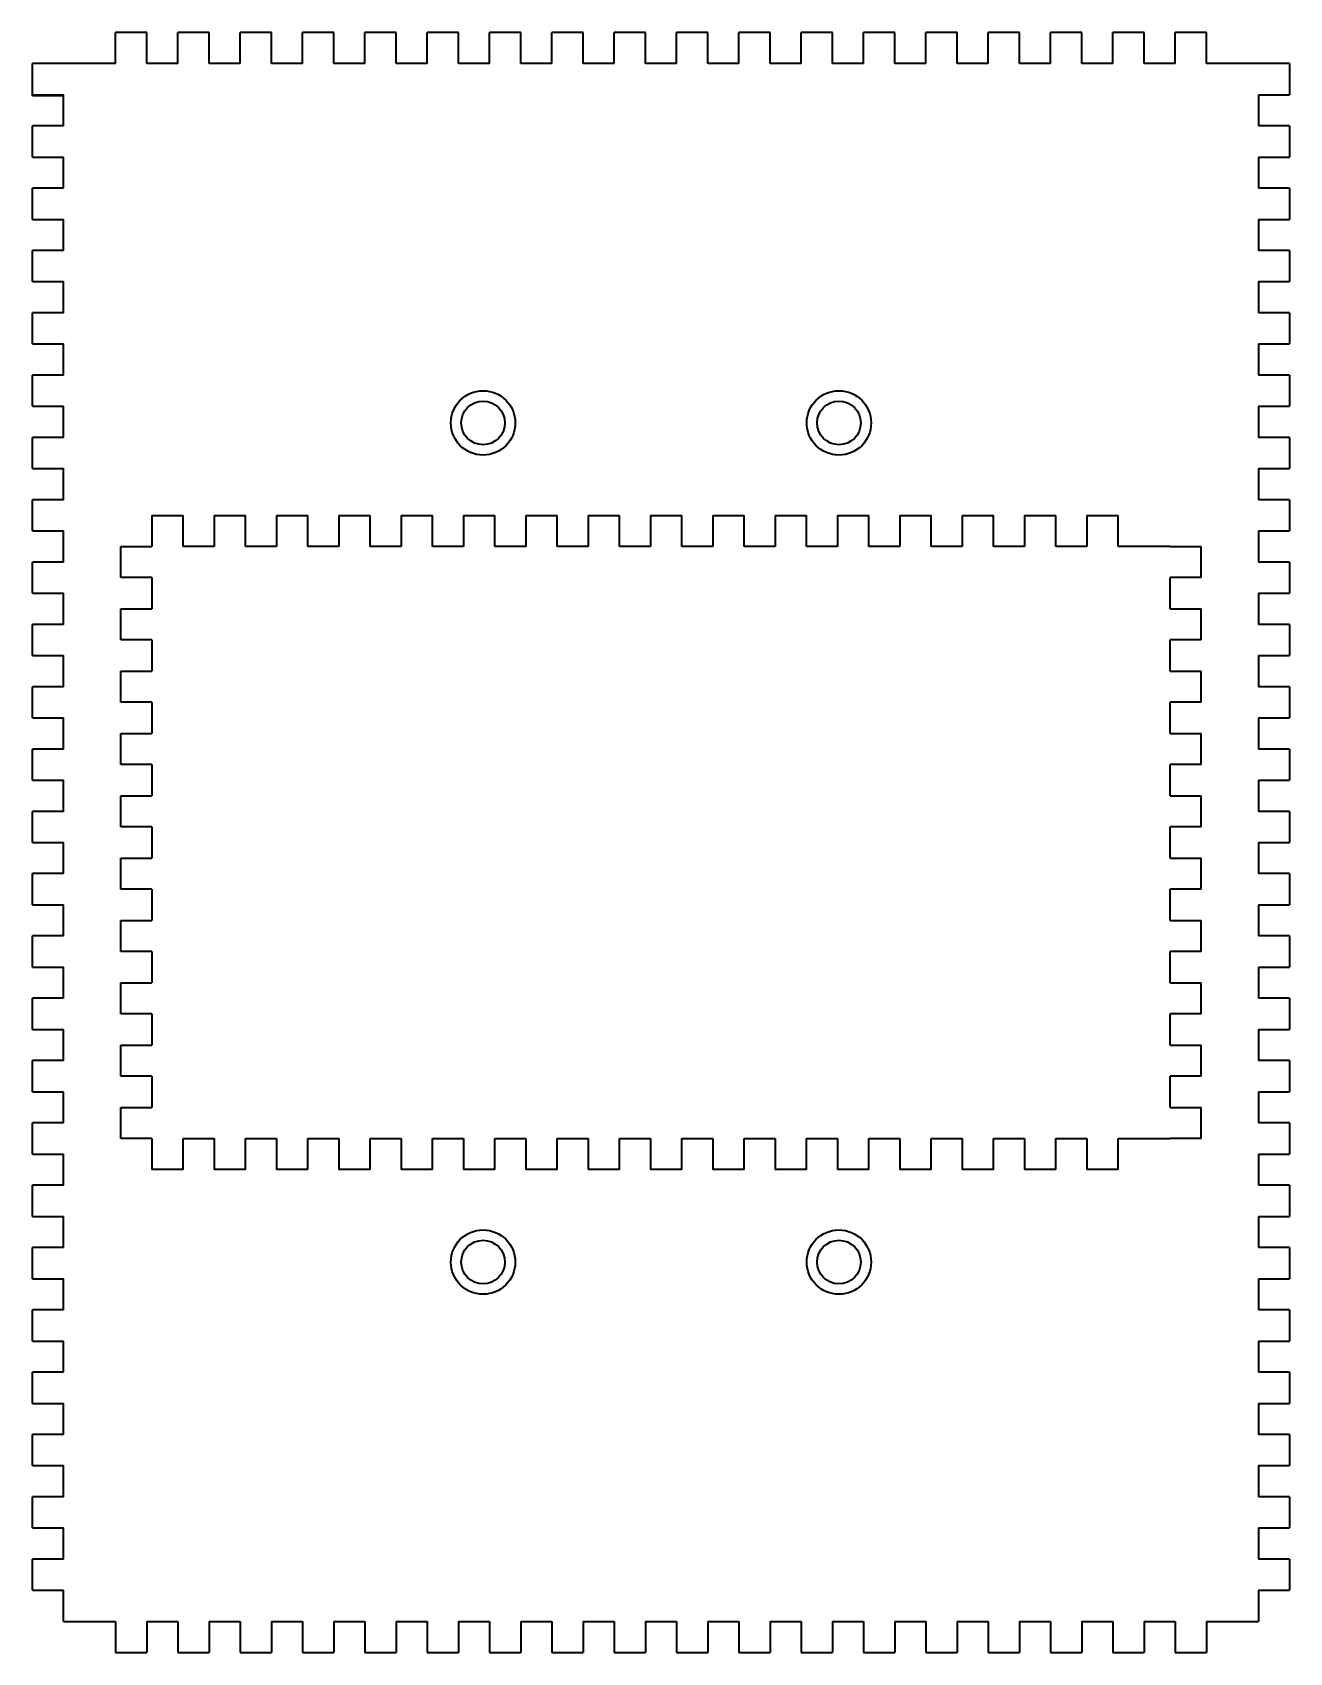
# Model space of a CAD drawing. Extents: x 223 to 344, y 153 to 309.
import ezdxf

# ---------------------------------------------------------------- set-up
doc = ezdxf.new("R2010")
doc.units = 0

msp = doc.modelspace()

# ---------------------------------------------------------------- linework, layer by layer
at = {"color": 7, "lineweight": 35}
for p, q in [((230.742401, 305.679199), (230.742401, 308.679199)), ((233.742401, 308.679199), (230.742401, 308.679199)), ((233.742401, 305.679199), (233.742401, 308.679199)), ((236.742401, 305.679199), (236.742401, 308.679199)), ((239.742401, 308.679199), (236.742401, 308.679199)), ((239.742401, 305.679199), (239.742401, 308.679199)), ((242.742401, 305.679199), (242.742401, 308.679199)), ((245.742401, 308.679199), (242.742401, 308.679199)), ((245.742401, 305.679199), (245.742401, 308.679199)), ((248.742401, 305.679199), (248.742401, 308.679199)), ((251.742401, 308.679199), (248.742401, 308.679199)), ((251.742401, 305.679199), (251.742401, 308.679199)), ((254.742401, 305.679199), (254.742401, 308.679199)), ((257.742401, 308.679199), (254.742401, 308.679199)), ((257.742401, 305.679199), (257.742401, 308.679199)), ((260.742401, 305.679199), (260.742401, 308.679199)), ((263.742401, 308.679199), (260.742401, 308.679199)), ((263.742401, 305.679199), (263.742401, 308.679199)), ((266.742401, 305.679199), (266.742401, 308.679199)), ((269.742401, 308.679199), (266.742401, 308.679199)), ((269.742401, 305.679199), (269.742401, 308.679199)), ((272.742401, 305.679199), (272.742401, 308.679199)), ((275.742401, 308.679199), (272.742401, 308.679199)), ((275.742401, 305.679199), (275.742401, 308.679199)), ((278.742401, 305.679199), (278.742401, 308.679199)), ((281.742401, 308.679199), (278.742401, 308.679199)), ((281.742401, 305.679199), (281.742401, 308.679199)), ((284.742401, 305.679199), (284.742401, 308.679199)), ((287.742401, 308.679199), (284.742401, 308.679199)), ((287.742401, 305.679199), (287.742401, 308.679199)), ((290.742401, 305.679199), (290.742401, 308.679199)), ((293.742401, 308.679199), (290.742401, 308.679199)), ((293.742401, 305.679199), (293.742401, 308.679199)), ((296.742401, 305.679199), (296.742401, 308.679199)), ((299.742401, 308.679199), (296.742401, 308.679199)), ((299.742401, 305.679199), (299.742401, 308.679199)), ((302.742401, 305.679199), (302.742401, 308.679199)), ((305.742401, 308.679199), (302.742401, 308.679199)), ((305.742401, 305.679199), (305.742401, 308.679199)), ((308.742401, 305.679199), (308.742401, 308.679199)), ((311.742401, 308.679199), (308.742401, 308.679199)), ((311.742401, 305.679199), (311.742401, 308.679199)), ((314.742401, 305.679199), (314.742401, 308.679199)), ((317.742401, 308.679199), (314.742401, 308.679199)), ((317.742401, 305.679199), (317.742401, 308.679199)), ((320.742401, 305.679199), (320.742401, 308.679199)), ((323.742401, 308.679199), (320.742401, 308.679199)), ((323.742401, 305.679199), (323.742401, 308.679199)), ((326.742401, 305.679199), (326.742401, 308.679199)), ((329.742401, 308.679199), (326.742401, 308.679199)), ((329.742401, 305.679199), (329.742401, 308.679199)), ((332.742401, 305.679199), (332.742401, 308.679199)), ((335.742401, 308.679199), (332.742401, 308.679199)), ((335.742401, 305.679199), (335.742401, 308.679199)), ((222.742401, 302.679199), (222.742401, 305.679199)), ((230.742401, 305.679199), (222.742401, 305.679199)), ((236.742401, 305.679199), (233.742401, 305.679199)), ((242.742401, 305.679199), (239.742401, 305.679199)), ((248.742401, 305.679199), (245.742401, 305.679199)), ((254.742401, 305.679199), (251.742401, 305.679199)), ((260.742401, 305.679199), (257.742401, 305.679199)), ((266.742401, 305.679199), (263.742401, 305.679199)), ((272.742401, 305.679199), (269.742401, 305.679199)), ((278.742401, 305.679199), (275.742401, 305.679199)), ((284.742401, 305.679199), (281.742401, 305.679199)), ((290.742401, 305.679199), (287.742401, 305.679199)), ((296.742401, 305.679199), (293.742401, 305.679199)), ((302.742401, 305.679199), (299.742401, 305.679199)), ((308.742401, 305.679199), (305.742401, 305.679199)), ((314.742401, 305.679199), (311.742401, 305.679199)), ((320.742401, 305.679199), (317.742401, 305.679199)), ((326.742401, 305.679199), (323.742401, 305.679199)), ((332.742401, 305.679199), (329.742401, 305.679199)), ((343.742401, 305.679199), (335.742401, 305.679199)), ((343.742401, 305.679199), (343.742401, 302.679199)), ((222.742401, 302.579193), (222.742401, 302.679199)), ((222.742401, 302.679199), (225.742401, 302.679199)), ((225.742401, 299.679199), (225.742401, 302.679199)), ((340.742401, 302.679199), (343.742401, 302.679199)), ((340.742401, 302.679199), (340.742401, 299.679199)), ((225.742401, 302.579193), (222.742401, 302.579193)), ((222.742401, 296.679199), (222.742401, 299.679199)), ((225.742401, 299.679199), (222.742401, 299.679199)), ((343.742401, 299.679199), (340.742401, 299.679199)), ((343.742401, 299.679199), (343.742401, 296.679199)), ((222.742401, 296.679199), (225.742401, 296.679199)), ((225.742401, 293.679199), (225.742401, 296.679199)), ((340.742401, 296.679199), (343.742401, 296.679199)), ((340.742401, 296.679199), (340.742401, 293.679199)), ((222.742401, 290.679199), (222.742401, 293.679199)), ((225.742401, 293.679199), (222.742401, 293.679199)), ((343.742401, 293.679199), (340.742401, 293.679199)), ((343.742401, 293.679199), (343.742401, 290.679199)), ((222.742401, 290.679199), (225.742401, 290.679199)), ((225.742401, 287.679199), (225.742401, 290.679199)), ((340.742401, 290.679199), (343.742401, 290.679199)), ((340.742401, 290.679199), (340.742401, 287.679199)), ((222.742401, 284.679199), (222.742401, 287.679199)), ((225.742401, 287.679199), (222.742401, 287.679199)), ((343.742401, 287.679199), (340.742401, 287.679199)), ((343.742401, 287.679199), (343.742401, 284.679199)), ((222.742401, 284.679199), (225.742401, 284.679199)), ((225.742401, 281.679199), (225.742401, 284.679199)), ((340.742401, 284.679199), (343.742401, 284.679199)), ((340.742401, 284.679199), (340.742401, 281.679199)), ((222.742401, 278.679199), (222.742401, 281.679199)), ((225.742401, 281.679199), (222.742401, 281.679199)), ((343.742401, 281.679199), (340.742401, 281.679199)), ((343.742401, 281.679199), (343.742401, 278.679199)), ((222.742401, 278.679199), (225.742401, 278.679199)), ((225.742401, 275.679199), (225.742401, 278.679199)), ((340.742401, 278.679199), (343.742401, 278.679199)), ((340.742401, 278.679199), (340.742401, 275.679199)), ((222.742401, 272.679199), (222.742401, 275.679199)), ((225.742401, 275.679199), (222.742401, 275.679199)), ((343.742401, 275.679199), (340.742401, 275.679199)), ((343.742401, 275.679199), (343.742401, 272.679199)), ((222.742401, 272.679199), (225.742401, 272.679199)), ((225.742401, 269.679199), (225.742401, 272.679199)), ((340.742401, 272.679199), (343.742401, 272.679199)), ((340.742401, 272.679199), (340.742401, 269.679199)), ((222.742401, 266.679199), (222.742401, 269.679199)), ((225.742401, 269.679199), (222.742401, 269.679199)), ((343.742401, 269.679199), (340.742401, 269.679199)), ((343.742401, 269.679199), (343.742401, 266.679199)), ((222.742401, 266.679199), (225.742401, 266.679199)), ((225.742401, 263.679199), (225.742401, 266.679199)), ((340.742401, 266.679199), (343.742401, 266.679199)), ((340.742401, 266.679199), (340.742401, 263.679199)), ((222.742401, 260.679199), (222.742401, 263.679199)), ((225.742401, 263.679199), (222.742401, 263.679199)), ((343.742401, 263.679199), (340.742401, 263.679199)), ((343.742401, 263.679199), (343.742401, 260.679199)), ((234.242401, 262.179199), (237.242401, 262.179199)), ((234.242401, 262.179199), (234.242401, 259.179199)), ((237.242401, 259.179199), (237.242401, 262.179199)), ((240.242401, 262.179199), (243.242401, 262.179199)), ((240.242401, 262.179199), (240.242401, 259.179199)), ((243.242401, 259.179199), (243.242401, 262.179199)), ((246.242401, 262.179199), (249.242401, 262.179199)), ((246.242401, 262.179199), (246.242401, 259.179199)), ((249.242401, 259.179199), (249.242401, 262.179199)), ((252.242401, 262.179199), (255.242401, 262.179199)), ((252.242401, 262.179199), (252.242401, 259.179199)), ((255.242401, 259.179199), (255.242401, 262.179199)), ((258.242401, 262.179199), (261.242401, 262.179199)), ((258.242401, 262.179199), (258.242401, 259.179199)), ((261.242401, 259.179199), (261.242401, 262.179199)), ((264.242401, 262.179199), (267.242401, 262.179199)), ((264.242401, 262.179199), (264.242401, 259.179199)), ((267.242401, 259.179199), (267.242401, 262.179199)), ((270.242401, 262.179199), (273.242401, 262.179199)), ((270.242401, 262.179199), (270.242401, 259.179199)), ((273.242401, 259.179199), (273.242401, 262.179199)), ((276.242401, 262.179199), (279.242401, 262.179199)), ((276.242401, 262.179199), (276.242401, 259.179199)), ((279.242401, 259.179199), (279.242401, 262.179199)), ((282.242401, 262.179199), (285.242401, 262.179199)), ((282.242401, 262.179199), (282.242401, 259.179199)), ((285.242401, 259.179199), (285.242401, 262.179199)), ((288.242401, 262.179199), (291.242401, 262.179199)), ((288.242401, 262.179199), (288.242401, 259.179199)), ((291.242401, 259.179199), (291.242401, 262.179199)), ((294.242401, 262.179199), (297.242401, 262.179199)), ((294.242401, 262.179199), (294.242401, 259.179199)), ((297.242401, 259.179199), (297.242401, 262.179199)), ((300.242401, 262.179199), (303.242401, 262.179199)), ((300.242401, 262.179199), (300.242401, 259.179199)), ((303.242401, 259.179199), (303.242401, 262.179199)), ((306.242401, 262.179199), (309.242401, 262.179199)), ((306.242401, 262.179199), (306.242401, 259.179199)), ((309.242401, 259.179199), (309.242401, 262.179199)), ((312.242401, 262.179199), (315.242401, 262.179199)), ((312.242401, 262.179199), (312.242401, 259.179199)), ((315.242401, 259.179199), (315.242401, 262.179199)), ((318.242401, 262.179199), (321.242401, 262.179199)), ((318.242401, 262.179199), (318.242401, 259.179199)), ((321.242401, 259.179199), (321.242401, 262.179199)), ((324.242401, 262.179199), (327.242401, 262.179199)), ((324.242401, 262.179199), (324.242401, 259.179199)), ((327.242401, 259.179199), (327.242401, 262.179199)), ((222.742401, 260.679199), (225.742401, 260.679199)), ((225.742401, 257.679199), (225.742401, 260.679199)), ((340.742401, 260.679199), (343.742401, 260.679199)), ((340.742401, 260.679199), (340.742401, 257.679199)), ((231.242401, 259.179199), (234.242401, 259.179199)), ((231.242401, 256.179199), (231.242401, 259.179199)), ((240.242401, 259.179199), (237.242401, 259.179199)), ((246.242401, 259.179199), (243.242401, 259.179199)), ((252.242401, 259.179199), (249.242401, 259.179199)), ((258.242401, 259.179199), (255.242401, 259.179199)), ((264.242401, 259.179199), (261.242401, 259.179199)), ((270.242401, 259.179199), (267.242401, 259.179199)), ((276.242401, 259.179199), (273.242401, 259.179199)), ((282.242401, 259.179199), (279.242401, 259.179199)), ((288.242401, 259.179199), (285.242401, 259.179199)), ((294.242401, 259.179199), (291.242401, 259.179199)), ((300.242401, 259.179199), (297.242401, 259.179199)), ((306.242401, 259.179199), (303.242401, 259.179199)), ((312.242401, 259.179199), (309.242401, 259.179199)), ((318.242401, 259.179199), (315.242401, 259.179199)), ((324.242401, 259.179199), (321.242401, 259.179199)), ((332.242401, 259.179199), (327.242401, 259.179199)), ((332.242401, 259.179199), (335.242401, 259.179199)), ((335.242401, 256.179199), (335.242401, 259.179199)), ((222.742401, 254.679199), (222.742401, 257.679199)), ((225.742401, 257.679199), (222.742401, 257.679199)), ((343.742401, 257.679199), (340.742401, 257.679199)), ((343.742401, 257.679199), (343.742401, 254.679199)), ((234.242401, 256.179199), (231.242401, 256.179199)), ((234.242401, 256.179199), (234.242401, 253.179199)), ((332.242401, 253.179199), (332.242401, 256.179199)), ((335.242401, 256.179199), (332.242401, 256.179199)), ((222.742401, 254.679199), (225.742401, 254.679199)), ((225.742401, 251.679199), (225.742401, 254.679199)), ((340.742401, 254.679199), (343.742401, 254.679199)), ((340.742401, 254.679199), (340.742401, 251.679199)), ((231.242401, 253.179199), (234.242401, 253.179199)), ((231.242401, 250.179199), (231.242401, 253.179199)), ((332.242401, 253.179199), (335.242401, 253.179199)), ((335.242401, 250.179199), (335.242401, 253.179199)), ((222.742401, 248.679199), (222.742401, 251.679199)), ((225.742401, 251.679199), (222.742401, 251.679199)), ((343.742401, 251.679199), (340.742401, 251.679199)), ((343.742401, 251.679199), (343.742401, 248.679199)), ((234.242401, 250.179199), (231.242401, 250.179199)), ((234.242401, 250.179199), (234.242401, 247.179199)), ((332.242401, 247.179199), (332.242401, 250.179199)), ((335.242401, 250.179199), (332.242401, 250.179199)), ((222.742401, 248.679199), (225.742401, 248.679199)), ((225.742401, 245.679199), (225.742401, 248.679199)), ((340.742401, 248.679199), (343.742401, 248.679199)), ((340.742401, 248.679199), (340.742401, 245.679199)), ((231.242401, 247.179199), (234.242401, 247.179199)), ((231.242401, 244.179199), (231.242401, 247.179199)), ((332.242401, 247.179199), (335.242401, 247.179199)), ((335.242401, 244.179199), (335.242401, 247.179199)), ((222.742401, 242.679199), (222.742401, 245.679199)), ((225.742401, 245.679199), (222.742401, 245.679199)), ((343.742401, 245.679199), (340.742401, 245.679199)), ((343.742401, 245.679199), (343.742401, 242.679199)), ((234.242401, 244.179199), (231.242401, 244.179199)), ((234.242401, 244.179199), (234.242401, 241.179199)), ((332.242401, 241.179199), (332.242401, 244.179199)), ((335.242401, 244.179199), (332.242401, 244.179199)), ((222.742401, 242.679199), (225.742401, 242.679199)), ((225.742401, 239.679199), (225.742401, 242.679199)), ((340.742401, 242.679199), (343.742401, 242.679199)), ((340.742401, 242.679199), (340.742401, 239.679199)), ((231.242401, 241.179199), (234.242401, 241.179199)), ((231.242401, 238.179199), (231.242401, 241.179199)), ((332.242401, 241.179199), (335.242401, 241.179199)), ((335.242401, 238.179199), (335.242401, 241.179199)), ((222.742401, 236.679199), (222.742401, 239.679199)), ((225.742401, 239.679199), (222.742401, 239.679199)), ((343.742401, 239.679199), (340.742401, 239.679199)), ((343.742401, 239.679199), (343.742401, 236.679199)), ((234.242401, 238.179199), (231.242401, 238.179199)), ((234.242401, 238.179199), (234.242401, 235.179199)), ((332.242401, 235.179199), (332.242401, 238.179199)), ((335.242401, 238.179199), (332.242401, 238.179199)), ((222.742401, 236.679199), (225.742401, 236.679199)), ((225.742401, 233.679199), (225.742401, 236.679199)), ((340.742401, 236.679199), (343.742401, 236.679199)), ((340.742401, 236.679199), (340.742401, 233.679199)), ((231.242401, 235.179199), (234.242401, 235.179199)), ((231.242401, 232.179199), (231.242401, 235.179199)), ((332.242401, 235.179199), (335.242401, 235.179199)), ((335.242401, 232.179199), (335.242401, 235.179199)), ((222.742401, 230.679199), (222.742401, 233.679199)), ((225.742401, 233.679199), (222.742401, 233.679199)), ((343.742401, 233.679199), (340.742401, 233.679199)), ((343.742401, 233.679199), (343.742401, 230.679199)), ((234.242401, 232.179199), (231.242401, 232.179199)), ((234.242401, 232.179199), (234.242401, 229.179199)), ((332.242401, 229.179199), (332.242401, 232.179199)), ((335.242401, 232.179199), (332.242401, 232.179199)), ((222.742401, 230.679199), (225.742401, 230.679199)), ((225.742401, 227.679199), (225.742401, 230.679199)), ((340.742401, 230.679199), (343.742401, 230.679199)), ((340.742401, 230.679199), (340.742401, 227.679199)), ((231.242401, 229.179199), (234.242401, 229.179199)), ((231.242401, 226.179199), (231.242401, 229.179199)), ((332.242401, 229.179199), (335.242401, 229.179199)), ((335.242401, 226.179199), (335.242401, 229.179199)), ((222.742401, 224.679199), (222.742401, 227.679199)), ((225.742401, 227.679199), (222.742401, 227.679199)), ((343.742401, 227.679199), (340.742401, 227.679199)), ((343.742401, 227.679199), (343.742401, 224.679199)), ((222.742401, 224.679199), (225.742401, 224.679199)), ((225.742401, 221.679199), (225.742401, 224.679199)), ((234.242401, 226.179199), (231.242401, 226.179199)), ((234.242401, 226.179199), (234.242401, 223.179199)), ((332.242401, 223.179199), (332.242401, 226.179199)), ((335.242401, 226.179199), (332.242401, 226.179199)), ((340.742401, 224.679199), (343.742401, 224.679199)), ((340.742401, 224.679199), (340.742401, 221.679199)), ((231.242401, 223.179199), (234.242401, 223.179199)), ((231.242401, 220.179199), (231.242401, 223.179199)), ((332.242401, 223.179199), (335.242401, 223.179199)), ((335.242401, 220.179199), (335.242401, 223.179199)), ((222.742401, 218.679199), (222.742401, 221.679199)), ((225.742401, 221.679199), (222.742401, 221.679199)), ((343.742401, 221.679199), (340.742401, 221.679199)), ((343.742401, 221.679199), (343.742401, 218.679199)), ((234.242401, 220.179199), (231.242401, 220.179199)), ((234.242401, 220.179199), (234.242401, 217.179199)), ((335.242401, 220.179199), (332.242401, 220.179199)), ((332.242401, 217.179199), (332.242401, 220.179199)), ((222.742401, 218.679199), (225.742401, 218.679199)), ((225.742401, 215.679199), (225.742401, 218.679199)), ((340.742401, 218.679199), (343.742401, 218.679199)), ((340.742401, 218.679199), (340.742401, 215.679199)), ((231.242401, 217.179199), (234.242401, 217.179199)), ((231.242401, 214.179199), (231.242401, 217.179199)), ((332.242401, 217.179199), (335.242401, 217.179199)), ((335.242401, 214.179199), (335.242401, 217.179199)), ((222.742401, 212.679199), (222.742401, 215.679199)), ((225.742401, 215.679199), (222.742401, 215.679199)), ((343.742401, 215.679199), (340.742401, 215.679199)), ((343.742401, 215.679199), (343.742401, 212.679199)), ((234.242401, 214.179199), (231.242401, 214.179199)), ((234.242401, 214.179199), (234.242401, 211.179199)), ((332.242401, 211.179199), (332.242401, 214.179199)), ((335.242401, 214.179199), (332.242401, 214.179199)), ((222.742401, 212.679199), (225.742401, 212.679199)), ((225.742401, 209.679199), (225.742401, 212.679199)), ((340.742401, 212.679199), (343.742401, 212.679199)), ((340.742401, 212.679199), (340.742401, 209.679199)), ((231.242401, 211.179199), (234.242401, 211.179199)), ((231.242401, 208.179199), (231.242401, 211.179199)), ((332.242401, 211.179199), (335.242401, 211.179199)), ((335.242401, 208.179199), (335.242401, 211.179199)), ((222.742401, 206.679199), (222.742401, 209.679199)), ((225.742401, 209.679199), (222.742401, 209.679199)), ((343.742401, 209.679199), (340.742401, 209.679199)), ((343.742401, 209.679199), (343.742401, 206.679199)), ((234.242401, 208.179199), (231.242401, 208.179199)), ((234.242401, 208.179199), (234.242401, 205.179199)), ((332.242401, 205.179199), (332.242401, 208.179199)), ((335.242401, 208.179199), (332.242401, 208.179199)), ((222.742401, 206.679199), (225.742401, 206.679199)), ((225.742401, 203.679199), (225.742401, 206.679199)), ((340.742401, 206.679199), (343.742401, 206.679199)), ((340.742401, 206.679199), (340.742401, 203.679199)), ((231.242401, 205.179199), (234.242401, 205.179199)), ((231.242401, 202.179199), (231.242401, 205.179199)), ((332.242401, 205.179199), (335.242401, 205.179199)), ((335.242401, 202.179199), (335.242401, 205.179199)), ((222.742401, 200.679199), (222.742401, 203.679199)), ((225.742401, 203.679199), (222.742401, 203.679199)), ((343.742401, 203.679199), (340.742401, 203.679199)), ((343.742401, 203.679199), (343.742401, 200.679199)), ((234.242401, 202.179199), (231.242401, 202.179199)), ((234.242401, 202.179199), (234.242401, 199.179199)), ((237.242401, 199.179199), (237.242401, 202.179199)), ((237.242401, 202.179199), (240.242401, 202.179199)), ((240.242401, 202.179199), (240.242401, 199.179199)), ((243.242401, 199.179199), (243.242401, 202.179199)), ((243.242401, 202.179199), (246.242401, 202.179199)), ((246.242401, 202.179199), (246.242401, 199.179199)), ((249.242401, 199.179199), (249.242401, 202.179199)), ((249.242401, 202.179199), (252.242401, 202.179199)), ((252.242401, 202.179199), (252.242401, 199.179199)), ((255.242401, 199.179199), (255.242401, 202.179199)), ((255.242401, 202.179199), (258.242401, 202.179199)), ((258.242401, 202.179199), (258.242401, 199.179199)), ((261.242401, 199.179199), (261.242401, 202.179199)), ((261.242401, 202.179199), (264.242401, 202.179199)), ((264.242401, 202.179199), (264.242401, 199.179199)), ((267.242401, 199.179199), (267.242401, 202.179199)), ((267.242401, 202.179199), (270.242401, 202.179199)), ((270.242401, 202.179199), (270.242401, 199.179199)), ((273.242401, 199.179199), (273.242401, 202.179199)), ((273.242401, 202.179199), (276.242401, 202.179199)), ((276.242401, 202.179199), (276.242401, 199.179199)), ((279.242401, 199.179199), (279.242401, 202.179199)), ((279.242401, 202.179199), (282.242401, 202.179199)), ((282.242401, 202.179199), (282.242401, 199.179199)), ((285.242401, 199.179199), (285.242401, 202.179199)), ((285.242401, 202.179199), (288.242401, 202.179199)), ((288.242401, 202.179199), (288.242401, 199.179199)), ((291.242401, 199.179199), (291.242401, 202.179199)), ((291.242401, 202.179199), (294.242401, 202.179199)), ((294.242401, 202.179199), (294.242401, 199.179199)), ((297.242401, 199.179199), (297.242401, 202.179199)), ((297.242401, 202.179199), (300.242401, 202.179199)), ((300.242401, 202.179199), (300.242401, 199.179199)), ((303.242401, 199.179199), (303.242401, 202.179199)), ((303.242401, 202.179199), (306.242401, 202.179199)), ((306.242401, 202.179199), (306.242401, 199.179199)), ((309.242401, 199.179199), (309.242401, 202.179199)), ((309.242401, 202.179199), (312.242401, 202.179199)), ((312.242401, 202.179199), (312.242401, 199.179199)), ((315.242401, 199.179199), (315.242401, 202.179199)), ((315.242401, 202.179199), (318.242401, 202.179199)), ((318.242401, 202.179199), (318.242401, 199.179199)), ((321.242401, 199.179199), (321.242401, 202.179199)), ((321.242401, 202.179199), (324.242401, 202.179199)), ((324.242401, 202.179199), (324.242401, 199.179199)), ((327.242401, 199.179199), (327.242401, 202.179199)), ((327.242401, 202.179199), (332.242401, 202.179199)), ((335.242401, 202.179199), (332.242401, 202.179199)), ((222.742401, 200.679199), (225.742401, 200.679199)), ((225.742401, 197.679199), (225.742401, 200.679199)), ((340.742401, 200.679199), (343.742401, 200.679199)), ((340.742401, 200.679199), (340.742401, 197.679199)), ((237.242401, 199.179199), (234.242401, 199.179199)), ((243.242401, 199.179199), (240.242401, 199.179199)), ((249.242401, 199.179199), (246.242401, 199.179199)), ((255.242401, 199.179199), (252.242401, 199.179199)), ((261.242401, 199.179199), (258.242401, 199.179199)), ((267.242401, 199.179199), (264.242401, 199.179199)), ((273.242401, 199.179199), (270.242401, 199.179199)), ((279.242401, 199.179199), (276.242401, 199.179199)), ((285.242401, 199.179199), (282.242401, 199.179199)), ((291.242401, 199.179199), (288.242401, 199.179199)), ((297.242401, 199.179199), (294.242401, 199.179199)), ((303.242401, 199.179199), (300.242401, 199.179199)), ((309.242401, 199.179199), (306.242401, 199.179199)), ((315.242401, 199.179199), (312.242401, 199.179199)), ((321.242401, 199.179199), (318.242401, 199.179199)), ((327.242401, 199.179199), (324.242401, 199.179199)), ((222.742401, 194.679199), (222.742401, 197.679199)), ((225.742401, 197.679199), (222.742401, 197.679199)), ((343.742401, 197.679199), (340.742401, 197.679199)), ((343.742401, 197.679199), (343.742401, 194.679199)), ((222.742401, 194.679199), (225.742401, 194.679199)), ((225.742401, 191.679199), (225.742401, 194.679199)), ((340.742401, 194.679199), (343.742401, 194.679199)), ((340.742401, 194.679199), (340.742401, 191.679199)), ((222.742401, 188.679199), (222.742401, 191.679199)), ((225.742401, 191.679199), (222.742401, 191.679199)), ((343.742401, 191.679199), (340.742401, 191.679199)), ((343.742401, 191.679199), (343.742401, 188.679199)), ((222.742401, 188.679199), (225.742401, 188.679199)), ((225.742401, 185.679199), (225.742401, 188.679199)), ((340.742401, 188.679199), (343.742401, 188.679199)), ((340.742401, 188.679199), (340.742401, 185.679199)), ((222.742401, 182.679199), (222.742401, 185.679199)), ((225.742401, 185.679199), (222.742401, 185.679199)), ((343.742401, 185.679199), (340.742401, 185.679199)), ((343.742401, 185.679199), (343.742401, 182.679199)), ((222.742401, 182.679199), (225.742401, 182.679199)), ((225.742401, 179.679199), (225.742401, 182.679199)), ((340.742401, 182.679199), (343.742401, 182.679199)), ((340.742401, 182.679199), (340.742401, 179.679199)), ((222.742401, 176.679199), (222.742401, 179.679199)), ((225.742401, 179.679199), (222.742401, 179.679199)), ((343.742401, 179.679199), (340.742401, 179.679199)), ((343.742401, 179.679199), (343.742401, 176.679199)), ((222.742401, 176.679199), (225.742401, 176.679199)), ((225.742401, 173.679199), (225.742401, 176.679199)), ((340.742401, 176.679199), (343.742401, 176.679199)), ((340.742401, 176.679199), (340.742401, 173.679199)), ((222.742401, 170.679199), (222.742401, 173.679199)), ((225.742401, 173.679199), (222.742401, 173.679199)), ((343.742401, 173.679199), (340.742401, 173.679199)), ((343.742401, 173.679199), (343.742401, 170.679199)), ((222.742401, 170.679199), (225.742401, 170.679199)), ((225.742401, 167.679199), (225.742401, 170.679199)), ((340.742401, 170.679199), (343.742401, 170.679199)), ((340.742401, 170.679199), (340.742401, 167.679199)), ((222.742401, 164.679199), (222.742401, 167.679199)), ((225.742401, 167.679199), (222.742401, 167.679199)), ((343.742401, 167.679199), (340.742401, 167.679199)), ((343.742401, 167.679199), (343.742401, 164.679199)), ((222.742401, 164.679199), (225.742401, 164.679199)), ((225.742401, 161.679199), (225.742401, 164.679199)), ((340.742401, 164.679199), (343.742401, 164.679199)), ((340.742401, 164.679199), (340.742401, 161.679199)), ((222.742401, 158.679199), (222.742401, 161.679199)), ((225.742401, 161.679199), (222.742401, 161.679199)), ((343.742401, 161.679199), (340.742401, 161.679199)), ((343.742401, 161.679199), (343.742401, 158.679199)), ((222.742401, 158.679199), (225.742401, 158.679199)), ((225.742401, 155.679199), (225.742401, 158.679199)), ((340.742401, 158.679199), (343.742401, 158.679199)), ((340.742401, 158.679199), (340.742401, 155.679199)), ((225.742401, 155.679199), (230.742401, 155.679199)), ((230.742401, 155.679199), (230.742401, 152.679199)), ((233.742401, 155.679199), (236.742401, 155.679199)), ((233.742401, 155.679199), (233.742401, 152.679199)), ((236.742401, 155.679199), (236.742401, 152.679199)), ((239.742401, 155.679199), (242.742401, 155.679199)), ((239.742401, 155.679199), (239.742401, 152.679199)), ((242.742401, 155.679199), (242.742401, 152.679199)), ((245.742401, 155.679199), (248.742401, 155.679199)), ((245.742401, 155.679199), (245.742401, 152.679199)), ((248.742401, 155.679199), (248.742401, 152.679199)), ((251.742401, 155.679199), (254.742401, 155.679199)), ((251.742401, 155.679199), (251.742401, 152.679199)), ((254.742401, 155.679199), (254.742401, 152.679199)), ((257.742401, 155.679199), (260.742401, 155.679199)), ((257.742401, 155.679199), (257.742401, 152.679199)), ((260.742401, 155.679199), (260.742401, 152.679199)), ((263.742401, 155.679199), (266.742401, 155.679199)), ((263.742401, 155.679199), (263.742401, 152.679199)), ((266.742401, 155.679199), (266.742401, 152.679199)), ((269.742401, 155.679199), (272.742401, 155.679199)), ((269.742401, 155.679199), (269.742401, 152.679199)), ((272.742401, 155.679199), (272.742401, 152.679199)), ((275.742401, 155.679199), (278.742401, 155.679199)), ((275.742401, 155.679199), (275.742401, 152.679199)), ((278.742401, 155.679199), (278.742401, 152.679199)), ((281.742401, 155.679199), (284.742401, 155.679199)), ((281.742401, 155.679199), (281.742401, 152.679199)), ((284.742401, 155.679199), (284.742401, 152.679199)), ((287.742401, 155.679199), (290.742401, 155.679199)), ((287.742401, 155.679199), (287.742401, 152.679199)), ((290.742401, 155.679199), (290.742401, 152.679199)), ((293.742401, 155.679199), (296.742401, 155.679199)), ((293.742401, 155.679199), (293.742401, 152.679199)), ((296.742401, 155.679199), (296.742401, 152.679199)), ((299.742401, 155.679199), (302.742401, 155.679199)), ((299.742401, 155.679199), (299.742401, 152.679199)), ((302.742401, 155.679199), (302.742401, 152.679199)), ((305.742401, 155.679199), (308.742401, 155.679199)), ((305.742401, 155.679199), (305.742401, 152.679199)), ((308.742401, 155.679199), (308.742401, 152.679199)), ((311.742401, 155.679199), (314.742401, 155.679199)), ((311.742401, 155.679199), (311.742401, 152.679199)), ((314.742401, 155.679199), (314.742401, 152.679199)), ((317.742401, 155.679199), (320.742401, 155.679199)), ((317.742401, 155.679199), (317.742401, 152.679199)), ((320.742401, 155.679199), (320.742401, 152.679199)), ((323.742401, 155.679199), (326.742401, 155.679199)), ((323.742401, 155.679199), (323.742401, 152.679199)), ((326.742401, 155.679199), (326.742401, 152.679199)), ((329.742401, 155.679199), (332.742401, 155.679199)), ((329.742401, 155.679199), (329.742401, 152.679199)), ((332.742401, 155.679199), (332.742401, 152.679199)), ((335.742401, 155.679199), (340.742401, 155.679199)), ((335.742401, 155.679199), (335.742401, 152.679199)), ((230.742401, 152.679199), (233.742401, 152.679199)), ((236.742401, 152.679199), (239.742401, 152.679199)), ((242.742401, 152.679199), (245.742401, 152.679199)), ((248.742401, 152.679199), (251.742401, 152.679199)), ((254.742401, 152.679199), (257.742401, 152.679199)), ((260.742401, 152.679199), (263.742401, 152.679199)), ((266.742401, 152.679199), (269.742401, 152.679199)), ((272.742401, 152.679199), (275.742401, 152.679199)), ((278.742401, 152.679199), (281.742401, 152.679199)), ((284.742401, 152.679199), (287.742401, 152.679199)), ((290.742401, 152.679199), (293.742401, 152.679199)), ((296.742401, 152.679199), (299.742401, 152.679199)), ((302.742401, 152.679199), (305.742401, 152.679199)), ((308.742401, 152.679199), (311.742401, 152.679199)), ((314.742401, 152.679199), (317.742401, 152.679199)), ((320.742401, 152.679199), (323.742401, 152.679199)), ((326.742401, 152.679199), (329.742401, 152.679199)), ((332.742401, 152.679199), (335.742401, 152.679199))]:
    msp.add_line(p, q, dxfattribs=at)
for centre, radius in [((266.117401, 271.079193), 3.1), ((266.117401, 271.079193), 2.1), ((300.367401, 271.079193), 3.1), ((300.367401, 271.079193), 2.1), ((266.117401, 190.279205), 3.1), ((266.117401, 190.279205), 2.1), ((300.367401, 190.279205), 3.1), ((300.367401, 190.279205), 2.1)]:
    msp.add_circle(centre, radius, dxfattribs=at)

doc.saveas('drawing.dxf')
